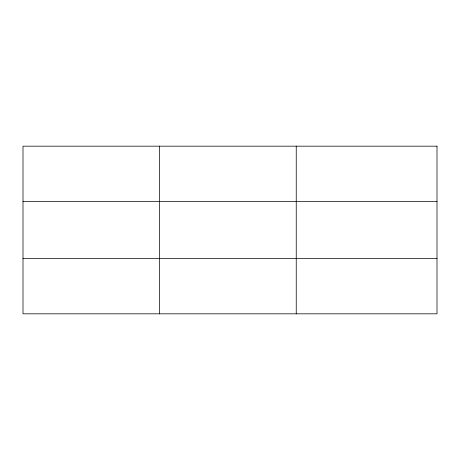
<?xml version="1.0" encoding="UTF-8"?>
<svg xmlns="http://www.w3.org/2000/svg" width="460" height="460" viewBox="0 0 460 460"><rect width="100%" height="100%" fill="white"/><g stroke="black" fill="none" stroke-linecap="round" stroke-linejoin="round"><path stroke-width="0.69" d="M159.62 313.823L159.62 146.176M296.24 313.823L296.24 146.176M23 201.503L437 201.503M23 258.497L437 258.497M437 146.176L437 313.823L23 313.823L23 146.176L437 146.176"/></g></svg>
